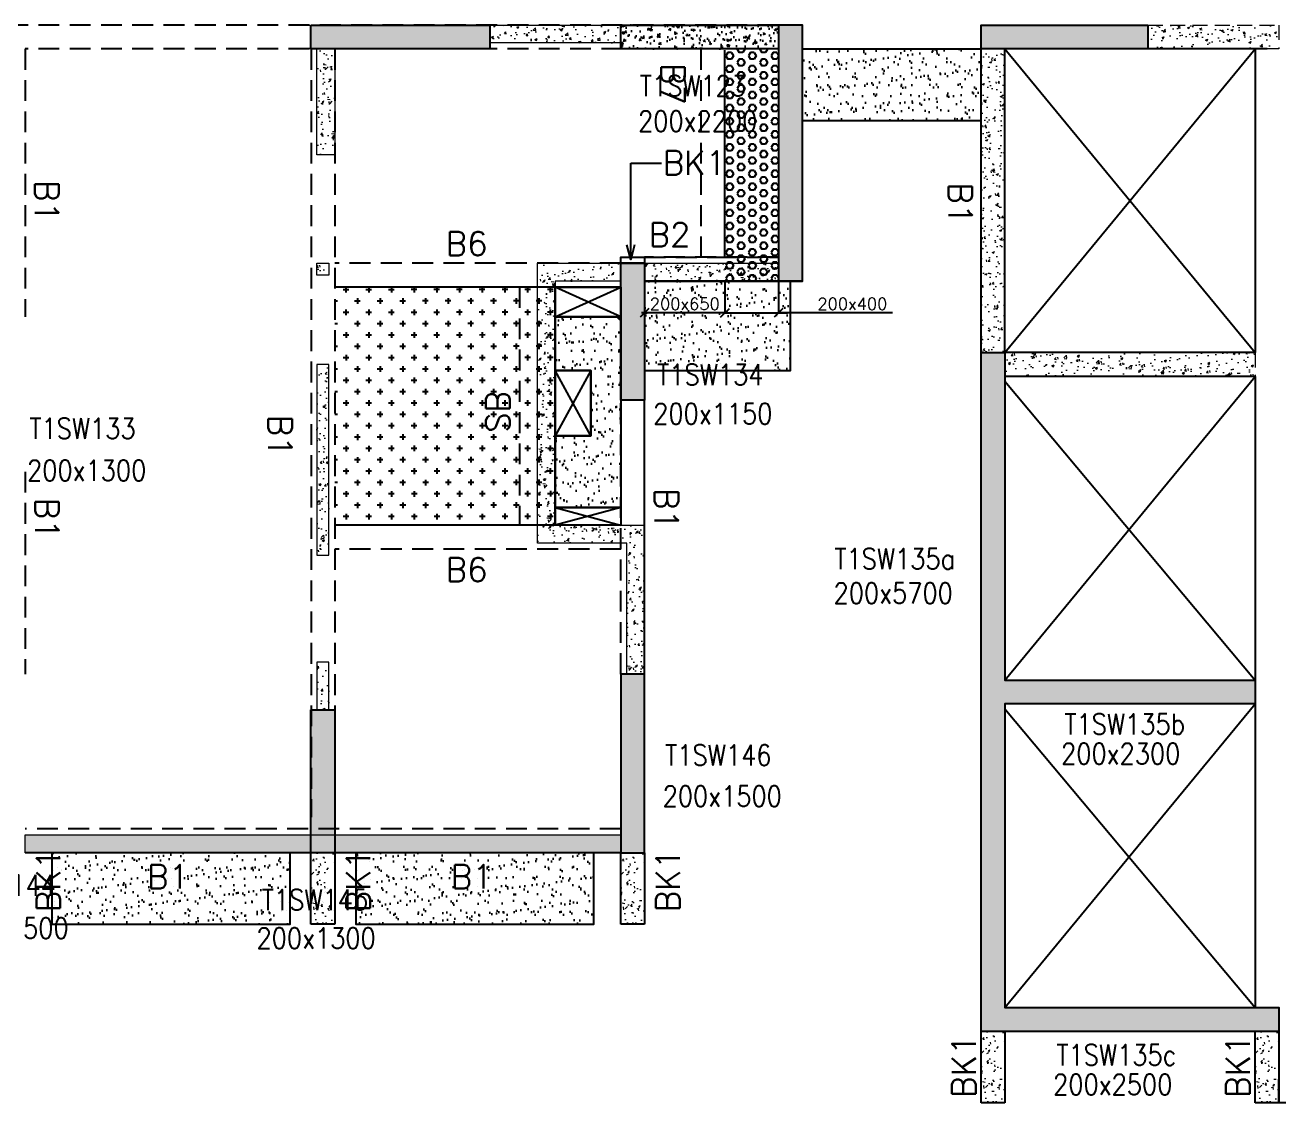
# Model space of a CAD drawing. Header units: millimetres. Extents: x 1078357 to 2594950, y -4969473 to -4636555.
# Drawn here: x 1413651 to 1424176, y -4674810 to -4665760 of the extents above; entities that cross this region are included whole.
import ezdxf

# ---------------------------------------------------------------- set-up
doc = ezdxf.new("R2010")
doc.units = ezdxf.units.MM
doc.header["$PDMODE"] = 35
for name, pattern in [('CONTINOUS', [0]), ('HIDDEN', [0.375, 0.25, -0.125]), ('New Retail block$0$CONTINOUS', [0])]:
    doc.linetypes.add(name, pattern=pattern)
doc.layers.get('0').update_dxf_attribs({"lineweight": 0})
doc.layers.get('Defpoints').update_dxf_attribs({"lineweight": 0})
for name, color, linetype, lineweight in [('A-_ANOTDIMA_D-', 6, 'Continuous', 13), ('COL. NO.', 30, 'Continuous', 25), ('COL. SIZE', 7, 'Continuous', 25), ('DIM', 9, 'Continuous', 25), ('HATCH', 8, 'Continuous', 30), ('RCC UPSTAND', 43, 'Continuous', 30), ('S-NON STR RCC WALL', 8, 'Continuous', 0)]:
    doc.layers.add(name, color=color, linetype=linetype, lineweight=lineweight)
for name, color, linetype in [('B-200x325', 201, 'HIDDEN'), ('B-200x375', 41, 'HIDDEN'), ('B-200x400', 44, 'HIDDEN'), ('B-200x650', 241, 'HIDDEN'), ('B-300xSLAB THK.', 151, 'Continuous'), ('BK1-200x650', 241, 'HIDDEN'), ('DC BEAM NO.', 7, 'Continuous'), ('DROP SLAB', 8, 'Continuous'), ('NON STR. RCC WALL', 6, 'Continuous'), ('S-COLUMN_SHEAR WALL', 1, 'Continuous'), ('S-CUT OUT', 3, 'Continuous'), ('S-PROJECTION', 54, 'New Retail block$0$CONTINOUS'), ('SLAB FOLD', 8, 'Continuous')]:
    doc.layers.add(name, color=color, linetype=linetype)
doc.styles.add('Roman', font='romans')
doc.styles.add('ROMANS', font='romans.shx', dxfattribs={"width": 0.85})
doc.dimstyles.new('HARESH', dxfattribs={"dimtxt": 150, "dimasz": 75, "dimexe": 0, "dimexo": 0, "dimgap": 25, "dimtad": 1, "dimdec": 0, "dimdsep": 46, "dimtxsty": 'Roman', "dimblk": 'OBLIQUE', "dimcen": 225, "dimdle": 25, "dimclrd": 2, "dimclre": 2, "dimclrt": 7, "dimadec": 8, "dimazin": 1, "dimtfac": 1, "dimtdec": 0, "dimtmove": 0, "dimatfit": 0, "dimfxl": 1, "dimlwd": -1, "dimlwe": -1, "dimarcsym": 0})
pattern_1 = [(50, (-4983719.23, 23434810.46), (182.184669, -15.9390855), [19.05, -209.55]), (355, (-4983719.23, 23434810.46), (-35.2434214, 191.0568452), [15.24, -167.6405842]), (100.4514447, (-4983704.05, 23434809.13), (146.9412471, 175.1177519), [16.1900088, -178.0902446]), (46.1842, (-4983719.23, 23434861.26), (271.0790409, -42.042328), [28.575, -314.325]), (96.6355576, (-4983696.64, 23434857.75), (237.404134, 247.4261246), [24.2850231, -267.1356082]), (351.1841512, (-4983719.23, 23434861.26), (237.404134, 247.4261246), [22.859967, -251.459732]), (21, (-4983693.83, 23434848.56), (151.6143913, -102.2651982), [19.05, -209.55]), (326, (-4983693.83, 23434848.56), (61.8020283, 184.1879661), [15.24, -167.64]), (71.451445, (-4983681.2, 23434840.03), (213.4164193, 81.9227689), [16.1900088, -178.0899376]), (37.5, (-4983719.23, 23434810.456), (3.08860325, 84.55503887), [0, -165.608, 0, -170.18, 0, -168.275]), (7.5, (-4983719.23, 23434810.46), (66.8196625, 100.18057482), [0, -97.028, 0, -161.798, 0, -64.135]), (327.5, (-4983775.87, 23434810.456), (135.59059517, -5.728744), [0, -63.5, 0, -198.12, 0, -262.89]), (317.5, (-4983801.27, 23434810.46), (148.1291814, 25.42649103), [0, -82.55, 0, -131.572, 0, -186.69])]

# ---------------------------------------------------------------- blocks, each defined once
blk = doc.blocks.new('_Oblique')
at = {"color": 0, "linetype": 'ByBlock', "lineweight": -2}
blk.add_line((-0.5, -0.5), (0.5, 0.5), dxfattribs=at)
blk = doc.blocks.new('*D1310')
at = {"layer": 'Defpoints', "color": 0, "ltscale": 700, "transparency": 16777216}
for p in [(1419526, -4667910, 0), (1419976, -4667910, 0), (1419976, -4668176)]:
    blk.add_point(p, dxfattribs=at)
at = {"layer": 'DIM', "color": 2, "ltscale": 700, "transparency": 16777216}
for p, q in [((1419526, -4667910), (1419526, -4668176)), ((1419976, -4667910), (1419976, -4668176)), ((1419526, -4668176), (1419451, -4668176)), ((1419526, -4668176), (1419976, -4668176)), ((1419526, -4668176), (1419976, -4668176)), ((1419976, -4668176), (1420051, -4668176)), ((1420933, -4668176), (1419976, -4668176))]:
    blk.add_line(p, q, dxfattribs=at)
at = {"layer": 'DIM', "color": 2, "ltscale": 700, "transparency": 16777216, "xscale": 75, "yscale": 75, "zscale": 75}
blk.add_blockref('_Oblique', (1419526, -4668176), dxfattribs=at)
at = {"layer": 'DIM', "color": 2, "ltscale": 700, "transparency": 16777216, "xscale": 75, "yscale": 75, "zscale": 75, "rotation": 180}
blk.add_blockref('_Oblique', (1419976, -4668176), dxfattribs=at)
at = {"layer": 'DIM', "color": 7, "ltscale": 700, "transparency": 16777216, "insert": (1420596, -4668101), "char_height": 150, "attachment_point": 5, "style": 'Roman'}
blk.add_mtext('{\\H0.666667x;200x400}', dxfattribs=at)
blk = doc.blocks.new('*D1311')
at = {"layer": 'Defpoints', "color": 0, "ltscale": 700, "transparency": 16777216}
for p in [(1418851, -4667910, 0), (1419526, -4667910), (1418851, -4668176)]:
    blk.add_point(p, dxfattribs=at)
at = {"layer": 'DIM', "color": 2, "ltscale": 700, "transparency": 16777216}
for p, q in [((1418851, -4667910), (1418851, -4668176)), ((1419526, -4667910), (1419526, -4668176)), ((1419551, -4668176), (1418826, -4668176))]:
    blk.add_line(p, q, dxfattribs=at)
at = {"layer": 'DIM', "color": 2, "ltscale": 700, "transparency": 16777216, "xscale": 75, "yscale": 75, "zscale": 75, "rotation": 180}
blk.add_blockref('_Oblique', (1418851, -4668176), dxfattribs=at)
at = {"layer": 'DIM', "color": 2, "ltscale": 700, "transparency": 16777216, "xscale": 75, "yscale": 75, "zscale": 75}
blk.add_blockref('_Oblique', (1419526, -4668176), dxfattribs=at)
at = {"layer": 'DIM', "color": 7, "ltscale": 700, "transparency": 16777216, "insert": (1419189, -4668101), "char_height": 150, "attachment_point": 5, "style": 'Roman'}
blk.add_mtext('{\\H0.666667x;200x650}', dxfattribs=at)
blk = doc.blocks.new('G$CD63B60BD')
at = {"layer": 'COL. NO.', "linetype": 'Continuous', "style": 'ROMANS', "width": 0.85}
for s, p in [('T1SW123', (63135, 6352, -320)), ('T1SW134', (63281, 3927, -320)), ('T1SW133', (58011, 3475, -320)), ('T1SW135a', (64768, 2381, -641)), ('T1SW135b', (66699, 993, -320)), ('T1SW146', (63348, 733, -320)), ('T1SW144', (57341, -360, -320)), ('T1SW145', (59962, -482, -320)), ('T1SW135c', (66632, -1785, -320))]:
    blk.add_text(s, height=175, dxfattribs=at).set_placement(p)
at = {"layer": 'COL. SIZE', "linetype": 'Continuous', "style": 'ROMANS', "width": 0.85}
for s, p in [('200x2200', (63121, 6056, -320)), ('200x1150', (63248, 3599, -320)), ('200x1300', (57992, 3123, -320)), ('200x5700', (64762, 2093, -641)), ('200x2300', (66672, 745, -320)), ('200x1500', (63327, 388, -320)), ('200x1500', (57340, -720, -320)), ('200x1300', (59918, -804, -320)), ('200x2500', (66605, -2033, -320))]:
    blk.add_text(s, height=175, dxfattribs=at).set_placement(p)

msp = doc.modelspace()

# ---------------------------------------------------------------- hatches: boundary and pattern name
at = {"layer": 'DROP SLAB'}
h = msp.add_hatch(dxfattribs=at)
h.set_pattern_fill('CROSS', color=8, scale=15, angle=0.03079)
h.set_pattern_definition([(180.03079016, (-4103189.95, 18748935.09), (-95.19879988, -95.3011726), [47.625, -142.875]), (270.03079016, (-4103213.78, 18748958.89), (95.3011726, -95.19879988), [47.625, -142.875])])
h.paths.add_polyline_path([(1418101.6, -4667959.8), (1416251.2, -4667959.7), (1416251.2, -4669959.5), (1418101.6, -4669959.6)])
at = {"layer": 'HATCH'}
h = msp.add_hatch(dxfattribs=at)
h.set_pattern_fill('AR-SAND', color=8, scale=3, angle=179.97015)
h.set_pattern_definition([(37.4701541, (-2622006.77, 14016729.65), (-4.72361136, 146.8264517), [0, -115.824, 0, -129.54, 0, -123.825]), (7.4701541, (-2622006.77, 14016729.65), (134.9689868, 214.9772528), [0, -62.484, 0, -104.394, 0, -40.005]), (327.4701541, (-2622100.5, 14016729.7), (237.2979035, 0.3075449), [0, -38.1, 0, -137.16, 0, -179.07]), (317.4701541, (-2622100.5, 14016729.7), (229.1017424, 66.759465), [0, -19.05, 0, -89.916, 0, -102.87])])
h.paths.add_polyline_path([(1421676.5, -4665959.6), (1420176.5, -4665959.6), (1420176.5, -4666559.8), (1421676.5, -4666559.8)])
h = msp.add_hatch(dxfattribs=at)
h.set_pattern_fill('AR-SAND', color=8, scale=3, angle=179.97015)
h.set_pattern_definition([(37.4701541, (-2634356.74, 14014779.73), (-4.72361136, 146.8264517), [0, -115.824, 0, -129.54, 0, -123.825]), (7.4701541, (-2634356.74, 14014779.73), (134.9689868, 214.9772528), [0, -62.484, 0, -104.394, 0, -40.005]), (327.4701541, (-2634450.47, 14014779.78), (237.2979035, 0.3075449), [0, -38.1, 0, -137.16, 0, -179.07]), (317.4701541, (-2634450.47, 14014779.78), (229.1017424, 66.759465), [0, -19.05, 0, -89.916, 0, -102.87])])
h.paths.add_polyline_path([(1420076.2, -4667909.7), (1418851.5, -4667909.7), (1418851.5, -4668659.6), (1420076.2, -4668659.6)])
h = msp.add_hatch(dxfattribs=at)
h.set_pattern_fill('AR-SAND', color=8, scale=3, angle=359.97015)
h.set_pattern_definition([(37.47015413, (-3603731.6, 18698798.88), (-4.72361136, 146.8264517), [0, -115.824, 0, -129.54, 0, -123.825]), (7.4701541, (-3603731.6, 18698798.88), (134.9689868, 214.9772528), [0, -62.484, 0, -104.394, 0, -40.005]), (327.4701541, (-3603825.33, 18698798.93), (237.2979035, 0.3075449), [0, -38.1, 0, -137.16, 0, -179.07]), (317.4701541, (-3603825.33, 18698798.93), (229.1017424, 66.759465), [0, -19.05, 0, -89.916, 0, -102.87])])
h.paths.add_polyline_path([(1418651.6, -4669809.7), (1418101.6, -4669809.7), (1418101.6, -4669209.7), (1418401.5, -4669209.7), (1418401.5, -4668659.7), (1418101.6, -4668659.8), (1418101.6, -4668209.7), (1418651.5, -4668209.7)])
h = msp.add_hatch(dxfattribs=at)
h.set_pattern_fill('AR-SAND', color=8, scale=3, angle=179.97015)
h.set_pattern_definition([(37.47015413, (-3717206.5, 18698798.92), (-4.72361136, 146.8264517), [0, -115.824, 0, -129.54, 0, -123.825]), (7.4701541, (-3717206.5, 18698798.92), (134.9689868, 214.9772528), [0, -62.484, 0, -104.394, 0, -40.005]), (327.4701541, (-3717300.23, 18698798.96), (237.2979035, 0.3075449), [0, -38.1, 0, -137.16, 0, -179.07]), (317.4701541, (-3717300.23, 18698798.96), (229.1017424, 66.759465), [0, -19.05, 0, -89.916, 0, -102.87])])
h.paths.add_polyline_path([(1415876.5, -4672709.7), (1413876.5, -4672709.7), (1413876.5, -4673309.7), (1415876.5, -4673309.7)])
h = msp.add_hatch(dxfattribs=at)
h.set_pattern_fill('AR-SAND', color=8, scale=3, angle=179.97015)
h.set_pattern_definition([(37.47015413, (-3719756.5, 18698798.92), (-4.72361136, 146.8264517), [0, -115.824, 0, -129.54, 0, -123.825]), (7.4701541, (-3719756.5, 18698798.92), (134.9689868, 214.9772528), [0, -62.484, 0, -104.394, 0, -40.005]), (327.4701541, (-3719850.23, 18698798.96), (237.2979035, 0.3075449), [0, -38.1, 0, -137.16, 0, -179.07]), (317.4701541, (-3719850.23, 18698798.96), (229.1017424, 66.759465), [0, -19.05, 0, -89.916, 0, -102.87])])
h.paths.add_polyline_path([(1418426.5, -4672709.7), (1416426.5, -4672709.7), (1416426.5, -4673309.7), (1418426.5, -4673309.7)])
at = {"layer": 'RCC UPSTAND'}
h = msp.add_hatch(dxfattribs=at)
h.set_pattern_fill('AR-CONC', color=8, scale=20, angle=90)
h.set_pattern_definition([(140, (-1789723.75, -7203179.27), (12.550427, 143.4520365), [15, -165]), (85, (-1789723.75, -7203179.27), (-150.438427, -27.7502667), [12, -132]), (190.4514445, (-1789722.7, -7203167.32), (-137.887998, 115.7017693), [12.7480384, -140.2284224]), (136.1842, (-1789763.75, -7203179.27), (33.103856, 213.448266), [22.5, -247.5]), (186.6356355, (-1789761, -7203161.48), (-194.82372, 186.932389), [19.122068, -210.342752]), (81.184164, (-1789763.75, -7203179.27), (-194.82372, 186.932389), [18, -198]), (111, (-1789753.75, -7203159.27), (80.523778, 119.3814104), [15, -165]), (56, (-1789753.75, -7203159.27), (-145.030009, 48.6630664), [12, -132]), (161.4514447, (-1789747.04, -7203149.32), (-64.5062306, 168.0444753), [12.748038, -140.2284224]), (127.5, (-1789723.75, -7203179.27), (-66.57877077, 2.43197106), [0, -130.4, 0, -134, 0, -132.5]), (97.5, (-1789723.75, -7203179.27), (-78.8823424, 52.6139075), [0, -76.4, 0, -127.4, 0, -50.5]), (57.5, (-1789723.75, -7203223.87), (4.51097435, 106.7644872), [0, -50, 0, -156, 0, -207]), (47.5, (-1789723.75, -7203243.87), (-20.0209965, 116.6372339), [0, -65, 0, -103.6, 0, -147])])
h.paths.add_polyline_path([(1419976.3, -4665759.8), (1419976.3, -4665959.7), (1418651.3, -4665959.8), (1418651.3, -4665759.8)])
at = {"layer": 'S-COLUMN_SHEAR WALL', "lineweight": 25}
h = msp.add_hatch(color=1, dxfattribs=at)
h.dxf.hatch_style = 1
h.paths.add_polyline_path([(1416051.3, -4665759.7), (1417551.3, -4665759.7), (1417551.3, -4665959.7), (1416051.3, -4665959.7)])
h = msp.add_hatch(color=1, dxfattribs=at)
h.dxf.hatch_style = 1
h.paths.add_polyline_path([(1419976.3, -4667909.8), (1420176.3, -4667909.8), (1420176.3, -4665759.8), (1419976.3, -4665759.8)])
h = msp.add_hatch(color=1, dxfattribs=at)
h.dxf.hatch_style = 1
h.paths.add_polyline_path([(1423076.3, -4665759.8), (1423076.3, -4665959.8), (1421676.3, -4665959.8), (1421676.3, -4665759.8)])
at = {"layer": 'S-COLUMN_SHEAR WALL', "lineweight": 25, "extrusion": (-1.00316e-06, -1.91639e-11, 1)}
h = msp.add_hatch(color=1, dxfattribs=at)
h.dxf.hatch_style = 1
h.paths.add_polyline_path([(1418651.3, -4667759.8), (1418851.3, -4667759.8), (1418851.3, -4668909.8), (1418651.3, -4668909.8)])
at = {"layer": 'S-COLUMN_SHEAR WALL', "lineweight": 25}
h = msp.add_hatch(color=1, dxfattribs=at)
h.dxf.hatch_style = 1
h.paths.add_polyline_path([(1423976.3, -4671259.8), (1423976.3, -4671459.8), (1421876.3, -4671459.8), (1421876.3, -4674009.8), (1424176.3, -4674009.8), (1424176.3, -4674209.8), (1421676.3, -4674209.8), (1421676.3, -4668509.8), (1421876.3, -4668509.8), (1421876.3, -4671259.8)])
at = {"layer": 'S-COLUMN_SHEAR WALL', "lineweight": 25, "extrusion": (-1.00316e-06, -1.91639e-11, 1)}
h = msp.add_hatch(color=1, dxfattribs=at)
h.dxf.hatch_style = 1
h.paths.add_polyline_path([(1418651.2, -4672709.8), (1418851.2, -4672709.8), (1418851.2, -4671209.7), (1418651.2, -4671209.7)])
at = {"layer": 'S-COLUMN_SHEAR WALL', "lineweight": 25}
h = msp.add_hatch(color=1, dxfattribs=at)
h.dxf.hatch_style = 1
h.paths.add_polyline_path([(1416251.2, -4671509.7), (1416251.2, -4672709.7), (1416051.2, -4672709.7), (1416051.2, -4671509.7)])
at = {"layer": 'S-NON STR RCC WALL', "ltscale": 700}
h = msp.add_hatch(dxfattribs=at)
h.set_pattern_fill('AR-CONC', color=256)
h.set_pattern_definition([(50, (1377584.87, -4577736.18), (182.18467, -15.93909), [19.05, -209.55]), (355, (1377584.87, -4577736.18), (-35.24342, 191.05685), [15.24, -167.6406]), (100.45144, (1377600.05, -4577737.51), (146.94125, 175.11775), [16.19, -178.09024]), (46.1842, (1377584.87, -4577685.38), (271.07904, -42.04233), [28.575, -314.325]), (96.63556, (1377607.46, -4577688.89), (237.4041, 247.4261), [24.285, -267.1356]), (351.18415, (1377584.87, -4577685.38), (237.4041, 247.4261), [22.86, -251.4597]), (21, (1377610.27, -4577698.08), (151.6144, -102.2652), [19.05, -209.55]), (326, (1377610.27, -4577698.08), (61.80203, 184.18797), [15.24, -167.64]), (71.45144, (1377622.9, -4577706.6), (213.41642, 81.92277), [16.19, -178.08994]), (37.5, (1377584.87, -4577736.18), (3.088603, 84.55504), [0, -165.608, 0, -170.18, 0, -168.275]), (7.5, (1377584.87, -4577736.18), (66.81966, 100.180575), [0, -97.028, 0, -161.798, 0, -64.135]), (327.5, (1377528.225, -4577736.18), (135.590595, -5.728744), [0, -63.5, 0, -198.12, 0, -262.89]), (317.5, (1377502.83, -4577736.18), (148.12918, 25.42649), [0, -82.55, 0, -131.572, 0, -186.69])])
h.paths.add_polyline_path([(1417551.3, -4665759.7), (1418651.3, -4665759.7), (1418651.3, -4665909.7), (1417551.3, -4665909.7)])
at = {"layer": 'S-NON STR RCC WALL', "linetype": 'HIDDEN', "ltscale": 500}
h = msp.add_hatch(dxfattribs=at)
h.set_pattern_fill('AR-CONC', color=256, angle=180)
h.set_pattern_definition([(50, (292203.62, 15407.72), (182.184669, -15.9390855), [19.05, -209.55]), (355, (292203.62, 15407.72), (-35.2434214, 191.056845), [15.24, -167.640584]), (100.4514447, (292218.8, 15406.4), (146.941247, 175.117752), [16.190009, -178.0902446]), (46.1842, (292203.62, 15458.52), (271.079041, -42.042328), [28.575, -314.325]), (96.6355576, (292226.2, 15455.02), (237.404134, 247.426125), [24.285023, -267.135608]), (351.184151, (292203.62, 15458.52), (237.404134, 247.426125), [22.859967, -251.459732]), (21, (292229.02, 15445.82), (151.6143913, -102.265198), [19.05, -209.55]), (326, (292229.02, 15445.82), (61.802028, 184.187966), [15.24, -167.64]), (71.451445, (292241.66, 15437.3), (213.416419, 81.922769), [16.190009, -178.0899376]), (37.5, (292203.62, 15407.72), (3.08860325, 84.5550389), [0, -165.608, 0, -170.18, 0, -168.275]), (7.5, (292203.62, 15407.72), (66.8196625, 100.1805748), [0, -97.028, 0, -161.798, 0, -64.135]), (327.5, (292146.98, 15407.72), (135.5905952, -5.728744), [0, -63.5, 0, -198.12, 0, -262.89]), (317.5, (292121.58, 15407.72), (148.1291814, 25.426491), [0, -82.55, 0, -131.572, 0, -186.69])])
h.paths.add_polyline_path([(1423076.5, -4665759.7), (1424176.5, -4665759.7), (1424176.5, -4665959.7), (1423076.5, -4665959.7)])
at = {"layer": 'S-NON STR RCC WALL'}
h = msp.add_hatch(dxfattribs=at)
h.set_pattern_fill('AR-CONC', color=256, angle=180)
h.set_pattern_definition([(50, (-6035433.69, 28115539.61), (182.184669, -15.93908554), [19.05, -209.55]), (355, (-6035433.7, 28115539.61), (-35.2434214, 191.0568452), [15.24, -167.6405842]), (100.4514447, (-6035418.51, 28115538.29), (146.9412471, 175.1177519), [16.1900088, -178.0902446]), (46.1842, (-6035433.7, 28115590.41), (271.0790409, -42.042328), [28.575, -314.325]), (96.6355576, (-6035411.1, 28115586.9), (237.404134, 247.4261246), [24.2850231, -267.1356082]), (351.1841512, (-6035433.7, 28115590.41), (237.404134, 247.4261246), [22.859967, -251.459732]), (21, (-6035408.29, 28115577.71), (151.6143913, -102.2651982), [19.05, -209.55]), (326, (-6035408.3, 28115577.71), (61.8020283, 184.1879661), [15.24, -167.64]), (71.451445, (-6035395.66, 28115569.2), (213.4164193, 81.9227689), [16.1900088, -178.0899376]), (37.5, (-6035433.69, 28115539.614), (3.08860325, 84.55503887), [0, -165.608, 0, -170.18, 0, -168.275]), (7.5, (-6035433.69, 28115539.61), (66.8196625, 100.18057482), [0, -97.028, 0, -161.798, 0, -64.135]), (327.5, (-6035490.334, 28115539.614), (135.59059517, -5.72874399), [0, -63.5, 0, -198.12, 0, -262.89]), (317.5, (-6035515.73, 28115539.61), (148.1291814, 25.42649103), [0, -82.55, 0, -131.572, 0, -186.69])])
h.paths.add_polyline_path([(1416101.5, -4665959.7), (1416251.5, -4665959.7), (1416251.5, -4666849.6), (1416101.5, -4666849.6)])
at = {"layer": 'S-NON STR RCC WALL', "linetype": 'HIDDEN', "ltscale": 500}
h = msp.add_hatch(dxfattribs=at)
h.set_pattern_fill('AR-CONC', color=256, angle=180)
h.set_pattern_definition([(50, (-805021.1, 4699426.91), (182.184669, -15.9390855), [19.05, -209.55]), (355, (-805021.1, 4699426.91), (-35.2434214, 191.0568452), [15.24, -167.640584]), (100.4514447, (-805005.91, 4699425.58), (146.941247, 175.117752), [16.1900088, -178.0902446]), (46.1842, (-805021.1, 4699477.7), (271.079041, -42.042328), [28.575, -314.325]), (96.6355576, (-804998.5, 4699474.2), (237.404134, 247.4261246), [24.285023, -267.135608]), (351.1841512, (-805021.1, 4699477.7), (237.404134, 247.4261246), [22.859967, -251.459732]), (21, (-804995.7, 4699465.01), (151.6143913, -102.2651982), [19.05, -209.55]), (326, (-804995.7, 4699465.01), (61.8020283, 184.187966), [15.24, -167.64]), (71.451445, (-804983.06, 4699456.49), (213.4164193, 81.922769), [16.1900088, -178.0899376]), (37.5, (-805021.09, 4699426.91), (3.08860325, 84.55503887), [0, -165.608, 0, -170.18, 0, -168.275]), (7.5, (-805021.09, 4699426.91), (66.8196625, 100.1805748), [0, -97.028, 0, -161.798, 0, -64.135]), (327.5, (-805077.735, 4699426.91), (135.59059517, -5.728744), [0, -63.5, 0, -198.12, 0, -262.89]), (317.5, (-805103.14, 4699426.91), (148.1291814, 25.426491), [0, -82.55, 0, -131.572, 0, -186.69])])
h.paths.add_polyline_path([(1421676.5, -4665959.7), (1421876.5, -4665959.7), (1421876.5, -4668509.7), (1421676.5, -4668509.7)])
at = {"layer": 'S-NON STR RCC WALL'}
h = msp.add_hatch(dxfattribs=at)
h.set_pattern_fill('AR-CONC', color=256, angle=180)
h.set_pattern_definition([(50, (2513375.99, -9254853.38), (182.184669, -15.9390855), [19.05, -209.55]), (355, (2513375.99, -9254853.38), (-35.2434214, 191.056845), [15.24, -167.640584]), (100.4514447, (2513391.17, -9254854.7), (146.941247, 175.117752), [16.190009, -178.0902446]), (46.1842, (2513376, -9254802.58), (271.079041, -42.042328), [28.575, -314.325]), (96.6355576, (2513398.58, -9254806.08), (237.404134, 247.426125), [24.285023, -267.135608]), (351.184151, (2513376, -9254802.58), (237.404134, 247.426125), [22.859967, -251.459732]), (21, (2513401.39, -9254815.28), (151.6143913, -102.265198), [19.05, -209.55]), (326, (2513401.39, -9254815.28), (61.802028, 184.187966), [15.24, -167.64]), (71.451445, (2513414.03, -9254823.8), (213.416419, 81.922769), [16.190009, -178.0899376]), (37.5, (2513375.99, -9254853.376), (3.08860325, 84.5550389), [0, -165.608, 0, -170.18, 0, -168.275]), (7.5, (2513375.99, -9254853.38), (66.8196625, 100.1805748), [0, -97.028, 0, -161.798, 0, -64.135]), (327.5, (2513319.35, -9254853.376), (135.5905952, -5.728744), [0, -63.5, 0, -198.12, 0, -262.89]), (317.5, (2513293.95, -9254853.38), (148.1291814, 25.426491), [0, -82.55, 0, -131.572, 0, -186.69])])
h.paths.add_polyline_path([(1416101.5, -4667759.5), (1416201.5, -4667759.5), (1416201.5, -4667859.5), (1416101.5, -4667859.5)])
h = msp.add_hatch(dxfattribs=at)
h.set_pattern_fill('AR-CONC', color=256)
h.set_pattern_definition(pattern_1)
h.paths.add_polyline_path([(1417951.4, -4670109.7), (1417951.4, -4667759.7), (1418651.4, -4667759.7), (1418651.4, -4667909.7), (1418101.4, -4667909.7), (1418101.4, -4669959.7), (1418851.4, -4669959.7), (1418851.4, -4671209.7), (1418701.4, -4671209.7), (1418701.4, -4670109.7)])
h = msp.add_hatch(dxfattribs=at)
h.set_pattern_fill('AR-CONC', color=256)
h.set_pattern_definition(pattern_1)
h.paths.add_polyline_path([(1419976.5, -4667909.7), (1418851.5, -4667909.7), (1418851.5, -4667759.7), (1419976.5, -4667759.7)])
at = {"layer": 'S-NON STR RCC WALL', "linetype": 'HIDDEN', "ltscale": 500}
h = msp.add_hatch(dxfattribs=at)
h.set_pattern_fill('AR-CONC', color=256, angle=180)
h.set_pattern_definition([(50, (2483153.07, -9352630.65), (182.184669, -15.9390855), [19.05, -209.55]), (355, (2483153.07, -9352630.65), (-35.2434214, 191.056845), [15.24, -167.640584]), (100.4514447, (2483168.25, -9352631.98), (146.941247, 175.117752), [16.190009, -178.0902446]), (46.1842, (2483153.07, -9352579.85), (271.079041, -42.042328), [28.575, -314.325]), (96.6355576, (2483175.66, -9352583.36), (237.404134, 247.426125), [24.285023, -267.135608]), (351.184151, (2483153.07, -9352579.85), (237.404134, 247.426125), [22.859967, -251.459732]), (21, (2483178.47, -9352592.55), (151.6143913, -102.265198), [19.05, -209.55]), (326, (2483178.47, -9352592.55), (61.802028, 184.187966), [15.24, -167.64]), (71.451445, (2483191.1, -9352601.07), (213.416419, 81.922769), [16.190009, -178.0899376]), (37.5, (2483153.07, -9352630.65), (3.08860325, 84.5550389), [0, -165.608, 0, -170.18, 0, -168.275]), (7.5, (2483153.07, -9352630.65), (66.8196625, 100.1805748), [0, -97.028, 0, -161.798, 0, -64.135]), (327.5, (2483096.43, -9352630.65), (135.5905952, -5.728744), [0, -63.5, 0, -198.12, 0, -262.89]), (317.5, (2483071.03, -9352630.65), (148.1291814, 25.426491), [0, -82.55, 0, -131.572, 0, -186.69])])
h.paths.add_polyline_path([(1421876.5, -4668509.7), (1423976.5, -4668509.7), (1423976.5, -4668709.7), (1421876.5, -4668709.7)])
at = {"layer": 'S-NON STR RCC WALL'}
h = msp.add_hatch(dxfattribs=at)
h.set_pattern_fill('AR-CONC', color=256, angle=180)
h.set_pattern_definition([(50, (2513389.2, -9253488.71), (182.184669, -15.9390855), [19.05, -209.55]), (355, (2513389.2, -9253488.71), (-35.2434214, 191.056845), [15.24, -167.640584]), (100.4514447, (2513404.39, -9253490.04), (146.941247, 175.117752), [16.190009, -178.0902446]), (46.1842, (2513389.2, -9253437.9), (271.079041, -42.042328), [28.575, -314.325]), (96.6355576, (2513411.8, -9253441.41), (237.404134, 247.426125), [24.285023, -267.135608]), (351.184151, (2513389.2, -9253437.9), (237.404134, 247.426125), [22.859967, -251.459732]), (21, (2513414.6, -9253450.61), (151.6143913, -102.265198), [19.05, -209.55]), (326, (2513414.6, -9253450.61), (61.802028, 184.187966), [15.24, -167.64]), (71.451445, (2513427.24, -9253459.13), (213.416419, 81.922769), [16.190009, -178.0899376]), (37.5, (2513389.205, -9253488.71), (3.08860325, 84.5550389), [0, -165.608, 0, -170.18, 0, -168.275]), (7.5, (2513389.205, -9253488.71), (66.8196625, 100.1805748), [0, -97.028, 0, -161.798, 0, -64.135]), (327.5, (2513332.56, -9253488.71), (135.5905952, -5.728744), [0, -63.5, 0, -198.12, 0, -262.89]), (317.5, (2513307.16, -9253488.71), (148.1291814, 25.426491), [0, -82.55, 0, -131.572, 0, -186.69])])
h.paths.add_polyline_path([(1416101.5, -4670209.5), (1416201.5, -4670209.5), (1416201.5, -4668609.5), (1416101.5, -4668609.5)])
h = msp.add_hatch(dxfattribs=at)
h.set_pattern_fill('AR-CONC', color=256, angle=180)
h.set_pattern_definition([(50, (1416164.49, -4569469.52), (182.18467, -15.93909), [19.05, -209.55]), (355, (1416164.49, -4569469.52), (-35.24342, 191.05685), [15.24, -167.6406]), (100.45144, (1416179.67, -4569470.85), (146.94125, 175.11775), [16.19, -178.09024]), (46.1842, (1416164.5, -4569418.72), (271.07904, -42.04233), [28.575, -314.325]), (96.63556, (1416187.08, -4569422.23), (237.4041, 247.4261), [24.285, -267.1356]), (351.18415, (1416164.5, -4569418.72), (237.4041, 247.4261), [22.86, -251.4597]), (21, (1416189.89, -4569431.42), (151.6144, -102.2652), [19.05, -209.55]), (326, (1416189.89, -4569431.42), (61.80203, 184.18797), [15.24, -167.64]), (71.45144, (1416202.52, -4569439.95), (213.41642, 81.92277), [16.19, -178.08994]), (37.5, (1416164.49, -4569469.524), (3.088603, 84.55504), [0, -165.608, 0, -170.18, 0, -168.275]), (7.5, (1416164.49, -4569469.52), (66.81966, 100.180575), [0, -97.028, 0, -161.798, 0, -64.135]), (327.5, (1416107.85, -4569469.524), (135.590595, -5.728744), [0, -63.5, 0, -198.12, 0, -262.89]), (317.5, (1416082.45, -4569469.52), (148.12918, 25.42649), [0, -82.55, 0, -131.572, 0, -186.69])])
h.paths.add_polyline_path([(1416101.5, -4671510), (1416201.5, -4671510), (1416201.5, -4671109.5), (1416101.5, -4671109.5)])
h = msp.add_hatch(dxfattribs=at)
h.set_pattern_fill('AR-CONC', color=256)
h.set_pattern_definition([(50, (-6080943.95, 28118829.64), (182.184669, -15.93908554), [19.05, -209.55]), (355, (-6080943.95, 28118829.64), (-35.2434214, 191.0568452), [15.24, -167.6405842]), (100.4514447, (-6080928.76, 28118828.32), (146.9412471, 175.1177519), [16.1900088, -178.0902446]), (46.1842, (-6080943.95, 28118880.44), (271.0790409, -42.042328), [28.575, -314.325]), (96.6355576, (-6080921.36, 28118876.94), (237.404134, 247.4261246), [24.2850231, -267.1356082]), (351.1841512, (-6080943.95, 28118880.44), (237.404134, 247.4261246), [22.859967, -251.459732]), (21, (-6080918.55, 28118867.74), (151.6143913, -102.2651982), [19.05, -209.55]), (326, (-6080918.55, 28118867.74), (61.8020283, 184.1879661), [15.24, -167.64]), (71.451445, (-6080905.91, 28118859.22), (213.4164193, 81.9227689), [16.1900088, -178.0899376]), (37.5, (-6080943.946, 28118829.644), (3.08860325, 84.55503887), [0, -165.608, 0, -170.18, 0, -168.275]), (7.5, (-6080943.95, 28118829.64), (66.8196625, 100.18057482), [0, -97.028, 0, -161.798, 0, -64.135]), (327.5, (-6081000.59, 28118829.644), (135.59059517, -5.72874399), [0, -63.5, 0, -198.12, 0, -262.89]), (317.5, (-6081025.99, 28118829.64), (148.1291814, 25.42649103), [0, -82.55, 0, -131.572, 0, -186.69])])
h.paths.add_polyline_path([(1418648.5, -4672709.7), (1413651.4, -4672709.7), (1413651.4, -4672559.7), (1418648.5, -4672559.7)])
h = msp.add_hatch(dxfattribs=at)
h.set_pattern_fill('AR-CONC', color=256, angle=180)
h.set_pattern_definition([(50, (-8214120.98, 37566397.57), (182.184669, -15.93908554), [19.05, -209.55]), (355, (-8214120.98, 37566397.57), (-35.2434214, 191.0568452), [15.24, -167.6405842]), (100.4514447, (-8214105.8, 37566396.24), (146.9412471, 175.1177519), [16.1900088, -178.0902446]), (46.1842, (-8214120.98, 37566448.37), (271.0790409, -42.0423279), [28.575, -314.325]), (96.6355576, (-8214098.4, 37566444.87), (237.404134, 247.4261246), [24.2850231, -267.1356082]), (351.1841512, (-8214120.98, 37566448.37), (237.404134, 247.4261246), [22.859967, -251.459732]), (21, (-8214095.58, 37566435.67), (151.61439127, -102.2651982), [19.05, -209.55]), (326, (-8214095.58, 37566435.67), (61.80202835, 184.1879661), [15.24, -167.64]), (71.451445, (-8214082.95, 37566427.15), (213.4164193, 81.9227689), [16.1900088, -178.0899376]), (37.5, (-8214120.98, 37566397.57), (3.08860325, 84.55503887), [0, -165.608, 0, -170.18, 0, -168.275]), (7.5, (-8214120.98, 37566397.57), (66.81966251, 100.18057482), [0, -97.028, 0, -161.798, 0, -64.135]), (327.5, (-8214177.62, 37566397.57), (135.59059517, -5.72874399), [0, -63.5, 0, -198.12, 0, -262.89]), (317.5, (-8214203.02, 37566397.57), (148.1291814, 25.42649103), [0, -82.55, 0, -131.572, 0, -186.69])])
h.paths.add_polyline_path([(1416251.3, -4672709.7), (1416051.3, -4672709.7), (1416051.3, -4673309.7), (1416251.3, -4673309.7), (1416251.3, -4673309.7), (1416251.3, -4672709.8)], is_closed=False)
h = msp.add_hatch(dxfattribs=at)
h.set_pattern_fill('AR-CONC', color=256, angle=180)
h.set_pattern_definition([(50, (-8211520.96, 37566397.57), (182.184669, -15.93908554), [19.05, -209.55]), (355, (-8211520.96, 37566397.57), (-35.2434214, 191.0568452), [15.24, -167.6405842]), (100.4514447, (-8211505.78, 37566396.24), (146.9412471, 175.1177519), [16.1900088, -178.0902446]), (46.1842, (-8211520.96, 37566448.37), (271.0790409, -42.0423279), [28.575, -314.325]), (96.6355576, (-8211498.37, 37566444.87), (237.404134, 247.4261246), [24.2850231, -267.1356082]), (351.1841512, (-8211520.96, 37566448.37), (237.404134, 247.4261246), [22.859967, -251.459732]), (21, (-8211495.56, 37566435.67), (151.61439127, -102.2651982), [19.05, -209.55]), (326, (-8211495.56, 37566435.67), (61.80202835, 184.1879661), [15.24, -167.64]), (71.451445, (-8211482.92, 37566427.15), (213.4164193, 81.9227689), [16.1900088, -178.0899376]), (37.5, (-8211520.96, 37566397.57), (3.08860325, 84.55503887), [0, -165.608, 0, -170.18, 0, -168.275]), (7.5, (-8211520.96, 37566397.57), (66.81966251, 100.18057482), [0, -97.028, 0, -161.798, 0, -64.135]), (327.5, (-8211577.6, 37566397.57), (135.59059517, -5.72874399), [0, -63.5, 0, -198.12, 0, -262.89]), (317.5, (-8211603, 37566397.57), (148.1291814, 25.42649103), [0, -82.55, 0, -131.572, 0, -186.69])])
h.paths.add_polyline_path([(1418851.3, -4672709.7), (1418651.3, -4672709.7), (1418651.3, -4673309.7), (1418851.3, -4673309.7), (1418851.3, -4673309.7), (1418851.3, -4672709.8)], is_closed=False)
h = msp.add_hatch(dxfattribs=at)
h.set_pattern_fill('AR-CONC', color=256, angle=180)
h.set_pattern_definition([(50, (-8208496.05, 37564897.59), (182.184669, -15.93908554), [19.05, -209.55]), (355, (-8208496.05, 37564897.59), (-35.2434214, 191.0568452), [15.24, -167.6405842]), (100.4514447, (-8208480.87, 37564896.26), (146.9412471, 175.1177519), [16.1900088, -178.0902446]), (46.1842, (-8208496.05, 37564948.39), (271.0790409, -42.0423279), [28.575, -314.325]), (96.6355576, (-8208473.46, 37564944.88), (237.404134, 247.4261246), [24.2850231, -267.1356082]), (351.1841512, (-8208496.05, 37564948.4), (237.404134, 247.4261246), [22.859967, -251.459732]), (21, (-8208470.65, 37564935.69), (151.61439127, -102.2651982), [19.05, -209.55]), (326, (-8208470.65, 37564935.69), (61.80202835, 184.1879661), [15.24, -167.64]), (71.451445, (-8208458.02, 37564927.17), (213.4164193, 81.9227689), [16.1900088, -178.0899376]), (37.5, (-8208496.05, 37564897.59), (3.08860325, 84.55503887), [0, -165.608, 0, -170.18, 0, -168.275]), (7.5, (-8208496.05, 37564897.59), (66.81966251, 100.18057482), [0, -97.028, 0, -161.798, 0, -64.135]), (327.5, (-8208552.69, 37564897.59), (135.59059517, -5.72874399), [0, -63.5, 0, -198.12, 0, -262.89]), (317.5, (-8208578.09, 37564897.59), (148.1291814, 25.42649103), [0, -82.55, 0, -131.572, 0, -186.69])])
h.paths.add_polyline_path([(1421876.2, -4674209.7), (1421676.2, -4674209.7), (1421676.2, -4674809.7), (1421876.2, -4674809.7), (1421876.2, -4674809.7), (1421876.2, -4674209.8)], is_closed=False)
h = msp.add_hatch(dxfattribs=at)
h.set_pattern_fill('AR-CONC', color=256, angle=180)
h.set_pattern_definition([(50, (-8206196.05, 37564897.59), (182.184669, -15.93908554), [19.05, -209.55]), (355, (-8206196.05, 37564897.59), (-35.2434214, 191.0568452), [15.24, -167.6405842]), (100.4514447, (-8206180.87, 37564896.26), (146.9412471, 175.1177519), [16.1900088, -178.0902446]), (46.1842, (-8206196.05, 37564948.39), (271.0790409, -42.0423279), [28.575, -314.325]), (96.6355576, (-8206173.46, 37564944.88), (237.404134, 247.4261246), [24.2850231, -267.1356082]), (351.1841512, (-8206196.05, 37564948.4), (237.404134, 247.4261246), [22.859967, -251.459732]), (21, (-8206170.65, 37564935.69), (151.61439127, -102.2651982), [19.05, -209.55]), (326, (-8206170.65, 37564935.69), (61.80202835, 184.1879661), [15.24, -167.64]), (71.451445, (-8206158.02, 37564927.17), (213.4164193, 81.9227689), [16.1900088, -178.0899376]), (37.5, (-8206196.05, 37564897.59), (3.08860325, 84.55503887), [0, -165.608, 0, -170.18, 0, -168.275]), (7.5, (-8206196.05, 37564897.59), (66.81966251, 100.18057482), [0, -97.028, 0, -161.798, 0, -64.135]), (327.5, (-8206252.69, 37564897.59), (135.59059517, -5.72874399), [0, -63.5, 0, -198.12, 0, -262.89]), (317.5, (-8206278.09, 37564897.59), (148.1291814, 25.42649103), [0, -82.55, 0, -131.572, 0, -186.69])])
h.paths.add_polyline_path([(1424176.2, -4674209.7), (1423976.2, -4674209.7), (1423976.2, -4674809.7), (1424176.2, -4674809.7), (1424176.2, -4674809.7), (1424176.2, -4674209.8)], is_closed=False)
at = {"layer": 'SLAB FOLD', "ltscale": 1000}
h = msp.add_hatch(dxfattribs=at)
h.set_pattern_fill('HEX', color=8, scale=10, angle=180)
h.set_pattern_definition([(180, (261151.654, 209214.5), (-7e-15, -54.99261315), [31.75, -63.5]), (300, (261151.654, 209214.5), (47.625, 27.4963066), [31.75, -63.5]), (240, (261119.904, 209214.5), (47.625, -27.4963066), [31.75, -63.5])])
h.paths.add_polyline_path([(1419976.4, -4667909.7), (1419526.4, -4667909.7), (1419526.4, -4665959.8), (1419976.4, -4665959.8)])

# ---------------------------------------------------------------- linework, layer by layer
at = {"layer": 'B-200x325', "ltscale": 700}
for p, q in [((1418650.7, -4667759.7, 0), (1416250.9, -4667759.7, 0)), ((1418650.9, -4670159.5, 0), (1416250.9, -4670159.4, 0))]:
    msp.add_line(p, q, dxfattribs=at)
at = {"layer": 'B-200x325', "linetype": 'Continuous', "ltscale": 700}
for p, q in [((1418650.7, -4667959.7, 0), (1416250.9, -4667959.7, 0)), ((1418650.9, -4669959.5, 0), (1416250.9, -4669959.4, 0))]:
    msp.add_line(p, q, dxfattribs=at)
at = {"layer": 'B-200x375', "ltscale": 700}
msp.add_line((1419325.7, -4667709.7, 0), (1419325.8, -4665959.7, 0), dxfattribs=at)
at = {"layer": 'B-200x375', "linetype": 'Continuous', "ltscale": 700}
msp.add_line((1419525.7, -4667709.7, 0), (1419525.8, -4665970.3, 0), dxfattribs=at)
at = {"layer": 'B-200x400', "linetype": 'HIDDEN', "ltscale": 500}
msp.add_line((1419526.4, -4667709.7, 0), (1419976.4, -4667709.7, 0), dxfattribs=at)
at = {"layer": 'B-200x400', "linetype": 'ByBlock', "ltscale": 500}
msp.add_line((1419526.4, -4667909.7, 0), (1419976.4, -4667909.7, 0), dxfattribs=at)
at = {"layer": 'B-200x650', "linetype": 'HIDDEN', "ltscale": 700}
for p, q in [((1419976.3, -4665759.7, 0), (1407776.3, -4665759.7, 0)), ((1419976.3, -4665959.7, 0), (1413651.5, -4665959.7, 0)), ((1413651.5, -4665959.7, 0), (1413651.5, -4668209.7, 0)), ((1416051.5, -4665959.7, 0), (1416051.5, -4672409.6, 0)), ((1416251.5, -4665959.7, 0), (1416251.5, -4672409.6, 0)), ((1419976.5, -4667709.7, 0), (1418851.5, -4667709.7, 0)), ((1418851.6, -4667709.7, 0), (1419526.4, -4667709.7, 0)), ((1418651.5, -4671209.7, 0), (1418651.5, -4668909.6, 0)), ((1413651.5, -4669509.7, 0), (1413651.5, -4671209.7, 0)), ((1418651.5, -4672509.6, 0), (1413651.5, -4672509.6, 0))]:
    msp.add_line(p, q, dxfattribs=at)
at = {"layer": 'B-200x650', "linetype": 'CONTINOUS', "ltscale": 700}
for p, q in [((1420176.5, -4665959.7, 0), (1421676.5, -4665959.7, 0)), ((1421676.5, -4668509.7, 0), (1421676.5, -4665959.7, 0)), ((1421876.5, -4668509.7, 0), (1421876.5, -4665959.7, 0)), ((1423976.5, -4665959.7, 0), (1423076.5, -4665959.7, 0)), ((1424076.5, -4665959.7, 0), (1423276.5, -4665959.7, 0)), ((1423976.5, -4665959.7, 0), (1423976.5, -4668509.7, 0)), ((1418851.6, -4667909.7, 0), (1419526.4, -4667909.7, 0)), ((1423976.5, -4668509.7, 0), (1421876.5, -4668509.7, 0)), ((1423976.5, -4668709.7, 0), (1421876.5, -4668709.7, 0)), ((1423976.5, -4668709.7, 0), (1423976.5, -4671259.7, 0)), ((1418851.5, -4671209.7, 0), (1418851.5, -4668909.6, 0)), ((1423976.5, -4671459.7, 0), (1423976.5, -4674009.7, 0)), ((1418651.5, -4672709.6, 0), (1413651.5, -4672709.6, 0)), ((1416051.3, -4673309.8, 0), (1416051.3, -4672709.8, 0)), ((1416251.3, -4672709.8, 0), (1416251.3, -4673309.8, 0)), ((1418651.3, -4673309.8, 0), (1418651.3, -4672709.8, 0)), ((1418851.3, -4672709.8, 0), (1418851.3, -4673309.8, 0)), ((1416251.3, -4673309.8, 0), (1416051.3, -4673309.8, 0)), ((1418851.3, -4673309.8, 0), (1418651.3, -4673309.8, 0)), ((1421676.2, -4674809.7, 0), (1421676.2, -4674209.7, 0)), ((1421876.2, -4674209.7, 0), (1421876.2, -4674809.7, 0)), ((1423976.2, -4674809.7, 0), (1423976.2, -4674209.7, 0)), ((1424176.2, -4674209.7, 0), (1424176.2, -4674809.7, 0)), ((1421876.2, -4674809.7, 0), (1421676.2, -4674809.7, 0)), ((1424176.2, -4674809.7, 0), (1423976.2, -4674809.7, 0))]:
    msp.add_line(p, q, dxfattribs=at)
at = {"layer": 'B-200x650', "linetype": 'Continuous', "ltscale": 700}
msp.add_line((1420176.5, -4667909.7, 0), (1418851.5, -4667909.7, 0), dxfattribs=at)
at = {"layer": 'B-300xSLAB THK.', "linetype": 'HIDDEN', "ltscale": 700}
msp.add_line((1417801.6, -4667959.8, 0), (1417801.6, -4669959.6, 0), dxfattribs=at)
at = {"layer": 'B-300xSLAB THK.', "linetype": 'ByBlock', "ltscale": 700}
msp.add_line((1418101.6, -4667959.8, 0), (1418101.6, -4669959.6, 0), dxfattribs=at)
at = {"layer": 'BK1-200x650', "linetype": 'Continuous', "ltscale": 700, "elevation": 0}
msp.add_lwpolyline([(1418851.5, -4667759.8), (1418651.5, -4667759.8), (1418651.5, -4667709.6), (1418851.5, -4667709.6)], close=True, dxfattribs=at)
at = {"layer": 'DROP SLAB', "color": 3, "linetype": 'CONTINOUS', "ltscale": 500}
for p, q in [((1418651.5, -4668209.7, 0), (1418101.5, -4667959.7, 0)), ((1418101.6, -4668209.7, 0), (1418651.4, -4667959.7, 0)), ((1418401.5, -4669209.7, 0), (1418101.5, -4668659.7, 0)), ((1418401.5, -4668659.7, 0), (1418101.6, -4669209.7, 0)), ((1418651.6, -4669809.7, 0), (1418101.5, -4669959.5, 0)), ((1418101.6, -4669809.7, 0), (1418650.7, -4669959.5, 0))]:
    msp.add_line(p, q, dxfattribs=at)
at = {"layer": 'DROP SLAB', "color": 3, "linetype": 'CONTINOUS', "ltscale": 500, "elevation": 0}
for points in [[(1418651.4, -4668209.7), (1418101.6, -4668209.7), (1418101.6, -4667959.8), (1418651.4, -4667959.8)], [(1418401.5, -4669209.7), (1418101.6, -4669209.7), (1418101.6, -4668659.8), (1418401.5, -4668659.8)], [(1418651.6, -4669959.5), (1418101.5, -4669959.5), (1418101.5, -4669809.7), (1418651.6, -4669809.7)]]:
    msp.add_lwpolyline(points, close=True, dxfattribs=at)
at = {"layer": 'NON STR. RCC WALL', "elevation": 0}
msp.add_lwpolyline([(1419976.3, -4665759.8), (1419976.3, -4665959.7), (1418651.3, -4665959.8), (1418651.3, -4665759.8)], close=True, dxfattribs=at)
at = {"layer": 'S-COLUMN_SHEAR WALL', "color": 1, "lineweight": 25, "elevation": 0}
for points in [[(1416051.3, -4665759.7), (1417551.3, -4665759.7), (1417551.3, -4665959.7), (1416051.3, -4665959.7)], [(1419976.3, -4667909.8), (1420176.3, -4667909.8), (1420176.3, -4665759.8), (1419976.3, -4665759.8)], [(1423076.3, -4665759.8), (1423076.3, -4665959.8), (1421676.3, -4665959.8), (1421676.3, -4665759.8)], [(1423976.3, -4671259.8), (1423976.3, -4671459.8), (1421876.3, -4671459.8), (1421876.3, -4674009.8), (1424176.3, -4674009.8), (1424176.3, -4674209.8), (1421676.3, -4674209.8), (1421676.3, -4668509.8), (1421876.3, -4668509.8), (1421876.3, -4671259.8)], [(1416051.2, -4671509.9), (1416251.2, -4671509.9), (1416251.2, -4672709.7), (1416051.2, -4672709.7)]]:
    msp.add_lwpolyline(points, close=True, dxfattribs=at)
at = {"layer": 'S-COLUMN_SHEAR WALL', "color": 1, "lineweight": 25, "extrusion": (-1.00316e-06, -1.91639e-11, 1), "elevation": -1.4}
for points in [[(1418651.3, -4667759.8), (1418851.3, -4667759.8), (1418851.3, -4668909.8), (1418651.3, -4668909.8)], [(1418651.2, -4672709.8), (1418851.2, -4672709.8), (1418851.2, -4671209.7), (1418651.2, -4671209.7)]]:
    msp.add_lwpolyline(points, close=True, dxfattribs=at)
at = {"layer": 'S-CUT OUT', "elevation": 0}
for points in [[(1421876.5, -4668509.7), (1423976.5, -4665959.7)], [(1421876.5, -4665959.7), (1423976.5, -4668509.7)], [(1421876.5, -4671259.7), (1423976.5, -4668709.7)], [(1421876.5, -4668749.7), (1423976.5, -4671259.7)], [(1421876.5, -4674009.7), (1423976.5, -4671459.7)], [(1421876.5, -4671499.7), (1423976.5, -4674009.7)]]:
    msp.add_lwpolyline(points, dxfattribs=at)
at = {"layer": 'S-NON STR RCC WALL', "ltscale": 700, "elevation": 0}
for points in [[(1417551.3, -4665759.7), (1418651.3, -4665759.7), (1418651.3, -4665909.7), (1417551.3, -4665909.7)], [(1416101.5, -4665959.7), (1416251.5, -4665959.7), (1416251.5, -4666849.6), (1416101.5, -4666849.6)], [(1416101.5, -4667759.5), (1416201.5, -4667759.5), (1416201.5, -4667859.5), (1416101.5, -4667859.5)], [(1416101.5, -4670209.5), (1416201.5, -4670209.5), (1416201.5, -4668609.5), (1416101.5, -4668609.5)]]:
    msp.add_lwpolyline(points, close=True, dxfattribs=at)
at = {"layer": 'S-NON STR RCC WALL', "linetype": 'HIDDEN', "ltscale": 500, "elevation": 0}
for points in [[(1423076.5, -4665759.7), (1424176.5, -4665759.7), (1424176.5, -4665959.7), (1423076.5, -4665959.7)], [(1421676.5, -4665959.7), (1421876.5, -4665959.7), (1421876.5, -4668509.7), (1421676.5, -4668509.7)], [(1421876.5, -4668509.7), (1423976.5, -4668509.7), (1423976.5, -4668709.7), (1421876.5, -4668709.7)]]:
    msp.add_lwpolyline(points, close=True, dxfattribs=at)
at = {"layer": 'S-NON STR RCC WALL', "elevation": 0}
for points in [[(1417951.4, -4670109.7), (1417951.4, -4667759.7), (1418651.4, -4667759.7), (1418651.4, -4667909.7), (1418101.4, -4667909.7), (1418101.4, -4669959.7), (1418851.4, -4669959.7), (1418851.4, -4671209.7), (1418701.4, -4671209.7), (1418701.4, -4670109.7)], [(1419976.5, -4667909.7), (1418851.5, -4667909.7), (1418851.5, -4667759.7), (1419976.5, -4667759.7)], [(1416101.5, -4671510), (1416201.5, -4671510), (1416201.5, -4671109.5), (1416101.5, -4671109.5)], [(1418648.5, -4672709.7), (1413651.4, -4672709.7), (1413651.4, -4672559.7), (1418648.5, -4672559.7)]]:
    msp.add_lwpolyline(points, close=True, dxfattribs=at)
at = {"layer": 'S-PROJECTION'}
for p, q in [((1420176.5, -4666559.7, 0), (1421676.5, -4666559.7, 0)), ((1420176.5, -4666559.7, 0), (1421676.5, -4666559.7, 0)), ((1424176.5, -4674809.7, 0), (1424176.5, -4674609.7, 0)), ((1426576.5, -4674809.7, 0), (1424176.5, -4674809.7, 0))]:
    msp.add_line(p, q, dxfattribs=at)
at = {"layer": 'S-PROJECTION', "elevation": 0}
for points in [[(1420076.2, -4667909.7), (1418851.5, -4667909.7), (1418851.5, -4668659.6), (1420076.2, -4668659.6)], [(1415876.5, -4672709.7), (1413876.5, -4672709.7), (1413876.5, -4673309.7), (1415876.5, -4673309.7)], [(1418426.5, -4672709.7), (1416426.5, -4672709.7), (1416426.5, -4673309.7), (1418426.5, -4673309.7)]]:
    msp.add_lwpolyline(points, close=True, dxfattribs=at)
at = {"layer": 'SLAB FOLD', "color": 8, "ltscale": 1000, "elevation": 0}
msp.add_lwpolyline([(1418651.6, -4669809.7), (1418101.6, -4669809.7), (1418101.6, -4669209.7), (1418401.5, -4669209.7), (1418401.5, -4668659.7), (1418101.6, -4668659.8), (1418101.6, -4668209.7), (1418651.5, -4668209.7), (1418651.6, -4669809.7)], dxfattribs=at)

# ---------------------------------------------------------------- block references
at = {"layer": 'A-_ANOTDIMA_D-', "color": 2, "ltscale": 700}
msp.add_blockref('G$CD63B60BD', (1355676.2, -4672709.7, 0), dxfattribs=at)

# ---------------------------------------------------------------- texts
at = {"layer": 'B-200x325', "linetype": 'Continuous', "ltscale": 700, "style": 'ROMANS'}
for p in [(1417181.4, -4667694.4, -2.7), (1417181.4, -4670431.6, -2.7)]:
    msp.add_text('B6', height=200, rotation=359.99866, dxfattribs=at).set_placement(p)
at = {"layer": 'B-200x375', "linetype": 'Continuous', "ltscale": 700, "style": 'ROMANS'}
msp.add_text('B7', height=200, rotation=269.99866, dxfattribs=at).set_placement((1418990.9, -4666079.8, -2.7))
at = {"layer": 'B-200x650', "linetype": 'HIDDEN', "ltscale": 500, "style": 'ROMANS'}
for rotation, p in [(269.99906, (1413734.6, -4667061.6, -2.7)), (269.99906, (1421402.1, -4667080.9, -2.7)), (269.99906, (1415692.8, -4669031, -2.7)), (269.99906, (1413735.4, -4669727.7, -2.7)), (269.99906, (1418935.4, -4669646.5, -2.7)), (0.00094, (1414676.8, -4673010, -2.7)), (0.00094, (1417225.5, -4673010, -2.7))]:
    msp.add_text('B1', height=200, rotation=rotation, dxfattribs=at).set_placement(p)
at = {"layer": 'B-200x650', "linetype": 'CONTINOUS', "ltscale": 700, "style": 'ROMANS'}
for p in [(1413947, -4673209.4, 50), (1416547, -4673209.4, 50), (1419147, -4673209.4, 50), (1421631.6, -4674767, 50), (1423931.6, -4674767, 50)]:
    msp.add_text('BK1', height=200, rotation=90, dxfattribs=at).set_placement(p)
at = {"layer": 'B-300xSLAB THK.', "linetype": 'Continuous', "ltscale": 700, "style": 'ROMANS'}
msp.add_text('SB', height=200, rotation=90.00094, dxfattribs=at).set_placement((1417720.4, -4669184, -2.7))
at = {"layer": 'BK1-200x650', "linetype": 'Continuous', "ltscale": 700, "style": 'ROMANS'}
msp.add_text('BK1', height=200, rotation=0.00094, dxfattribs=at).set_placement((1419004.6, -4667015.8, -2.7))
at = {"layer": 'DC BEAM NO.', "linetype": 'Continuous', "ltscale": 500, "style": 'ROMANS'}
msp.add_text('B2', height=200, dxfattribs=at).set_placement((1418885.3, -4667619.2, -2.7))

# ---------------------------------------------------------------- dimensions: what is measured, and where the dimension line sits
at = {"layer": 'DIM', "ltscale": 700}
dim = msp.add_linear_dim(base=(1418851.4, -4668175.8, 0), p1=(1419526.4, -4667909.7, 0), p2=(1418851.4, -4667909.7, 0), angle=180, text='{\\H0.666667x;200x650}', dimstyle='HARESH', override={"dimtxsty": 'Roman', "dimtmove": 1}, dxfattribs=at)
dim.commit()
dim.dimension.update_dxf_attribs({"geometry": '*D1311', "text_midpoint": (1419188.9, -4668100.8, 0)})
dim = msp.add_linear_dim(base=(1419976.4, -4668175.8, 0), p1=(1419526.4, -4667909.7, 0), p2=(1419976.4, -4667909.7, 0), angle=180, text='{\\H0.666667x;200x400}', dimstyle='HARESH', override={"dimtxsty": 'Roman', "dimtmove": 1}, dxfattribs=at)
dim.commit()
dim.dimension.update_dxf_attribs({"geometry": '*D1310', "text_midpoint": (1420595.7, -4668154.1, 0), "dimtype": 160})

# ---------------------------------------------------------------- leaders
at = {"layer": 'BK1-200x650', "linetype": 'Continuous', "ltscale": 700}
msp.add_leader([(1418735, -4667729.4, 0), (1418735, -4666918.1, 0), (1418993.9, -4666918.1, 0)], dimstyle='HARESH', override={"dimasz": 125, "dimgap": 25, "dimtad": 0, "dimldrblk": 'Open30'}, dxfattribs=at)

doc.saveas('drawing.dxf')
